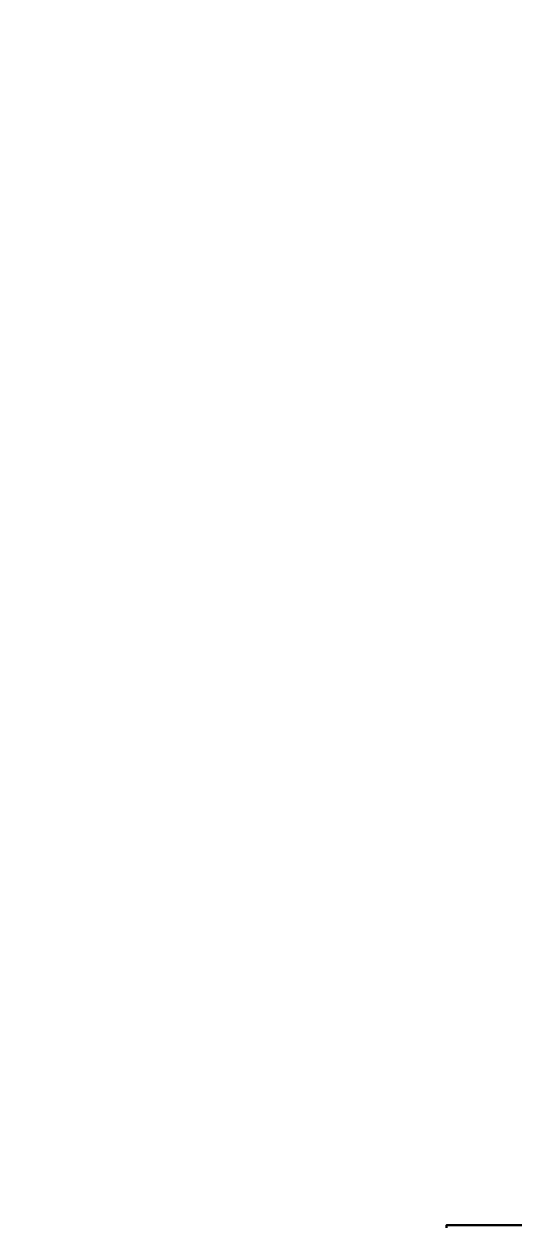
# Model space of a CAD drawing. Header units: metres. Extents: x 227 to 376, y 149 to 264.
# Drawn here: x 234.783 to 235.517, y 188.786 to 190.562 of the extents above; entities that cross this region are included whole.
import ezdxf

# ---------------------------------------------------------------- set-up
doc = ezdxf.new("R2010")
doc.units = ezdxf.units.M
doc.layers.get('Defpoints').update_dxf_attribs({"color": 1})
doc.layers.add('Cotas', color=255, linetype='Continuous', lineweight=25)
doc.layers.add('Trafo', color=40, linetype='Continuous', lineweight=13)
doc.styles.add('0.3', font='', dxfattribs={"height": 0.3})
doc.styles.get("Standard").update_dxf_attribs({"font": '', "height": 0.1})
doc.styles.get('0.3').set_extended_font_data('@Arial Unicode MS')
doc.styles.get('Standard').set_extended_font_data('@Arial Unicode MS')
doc.dimstyles.get("Standard").update_dxf_attribs({"dimtxt": 0.1, "dimasz": 0.18, "dimexe": 0.18, "dimexo": 0.0625, "dimgap": 0.09, "dimtad": 0, "dimtih": 1, "dimtoh": 1, "dimzin": 0, "dimdsep": 46, "dimtxsty": 'Standard', "dimcen": 0.09, "dimclrd": 256, "dimclre": 256, "dimadec": 0, "dimazin": 0, "dimtfac": 1, "dimtofl": 0, "dimtmove": 0, "dimatfit": 3, "dimfxl": 1, "dimtolj": 1, "dimtzin": 0, "dimarcsym": 0})

# ---------------------------------------------------------------- blocks, each defined once
blk = doc.blocks.new('*D26')
at = {"layer": 'Cotas', "lineweight": -2, "ltscale": 2, "transparency": 16777216}
for p, q in [((237.3217, 189.5296), (237.3217, 191.9192)), ((242.0471, 186.2369), (242.0471, 191.9192)), ((237.5017, 191.7392), (239.0929, 191.7392)), ((241.8671, 191.7392), (240.2758, 191.7392))]:
    blk.add_line(p, q, dxfattribs=at)
at = {"layer": 'Cotas', "ltscale": 2, "transparency": 16777216}
for points in [[(237.5017, 191.7692), (237.5017, 191.7092), (237.3217, 191.7392)], [(241.8671, 191.7692), (241.8671, 191.7092), (242.0471, 191.7392)]]:
    blk.add_solid(points, dxfattribs=at)
at = {"layer": 'Defpoints', "color": 0, "ltscale": 2, "transparency": 16777216}
for p in [(237.3217, 191.7392), (237.3217, 189.4671), (242.0471, 186.1744)]:
    blk.add_point(p, dxfattribs=at)
at = {"layer": 'Cotas', "color": 0, "ltscale": 2, "transparency": 16777216, "insert": (239.6844, 191.7392), "char_height": 0.3, "width": 16.114598, "attachment_point": 5, "style": '0.3'}
blk.add_mtext('\\A1;3.2 m', dxfattribs=at)

msp = doc.modelspace()

# ---------------------------------------------------------------- linework, layer by layer
at = {"layer": 'Trafo', "linetype": 'Continuous', "lineweight": 30}
msp.add_lwpolyline([(235.4055, 188.7858), (235.4055, 188.7898), (235.4094, 188.7898), (235.4094, 188.7898), (235.4134, 188.7898), (235.4134, 188.7898), (235.4174, 188.7898), (235.4214, 188.7898), (235.4204, 188.7898), (235.4244, 188.7898), (235.4284, 188.7898), (235.4323, 188.7898), (235.4363, 188.7898), (235.4443, 188.7898), (235.4473, 188.7898), (235.4513, 188.7898), (235.4592, 188.7898), (235.4632, 188.7898), (235.4712, 188.7898), (235.4742, 188.7898), (235.4821, 188.7898), (235.4901, 188.7898), (235.4971, 188.7898), (235.5011, 188.7898), (235.509, 188.7898), (235.517, 188.7898)], dxfattribs=at)

# ---------------------------------------------------------------- dimensions: what is measured, and where the dimension line sits
at = {"layer": 'Cotas', "ltscale": 2}
dim = msp.add_linear_dim(base=(237.3217, 191.7392), p1=(242.0471, 186.1744), p2=(237.3217, 189.4671), text='3.2 m', dimstyle='Standard', override={"dimtxsty": '0.3'}, dxfattribs=at)
dim.commit()
dim.dimension.update_dxf_attribs({"geometry": '*D26', "text_midpoint": (239.6844, 191.7392)})

doc.saveas('drawing.dxf')
